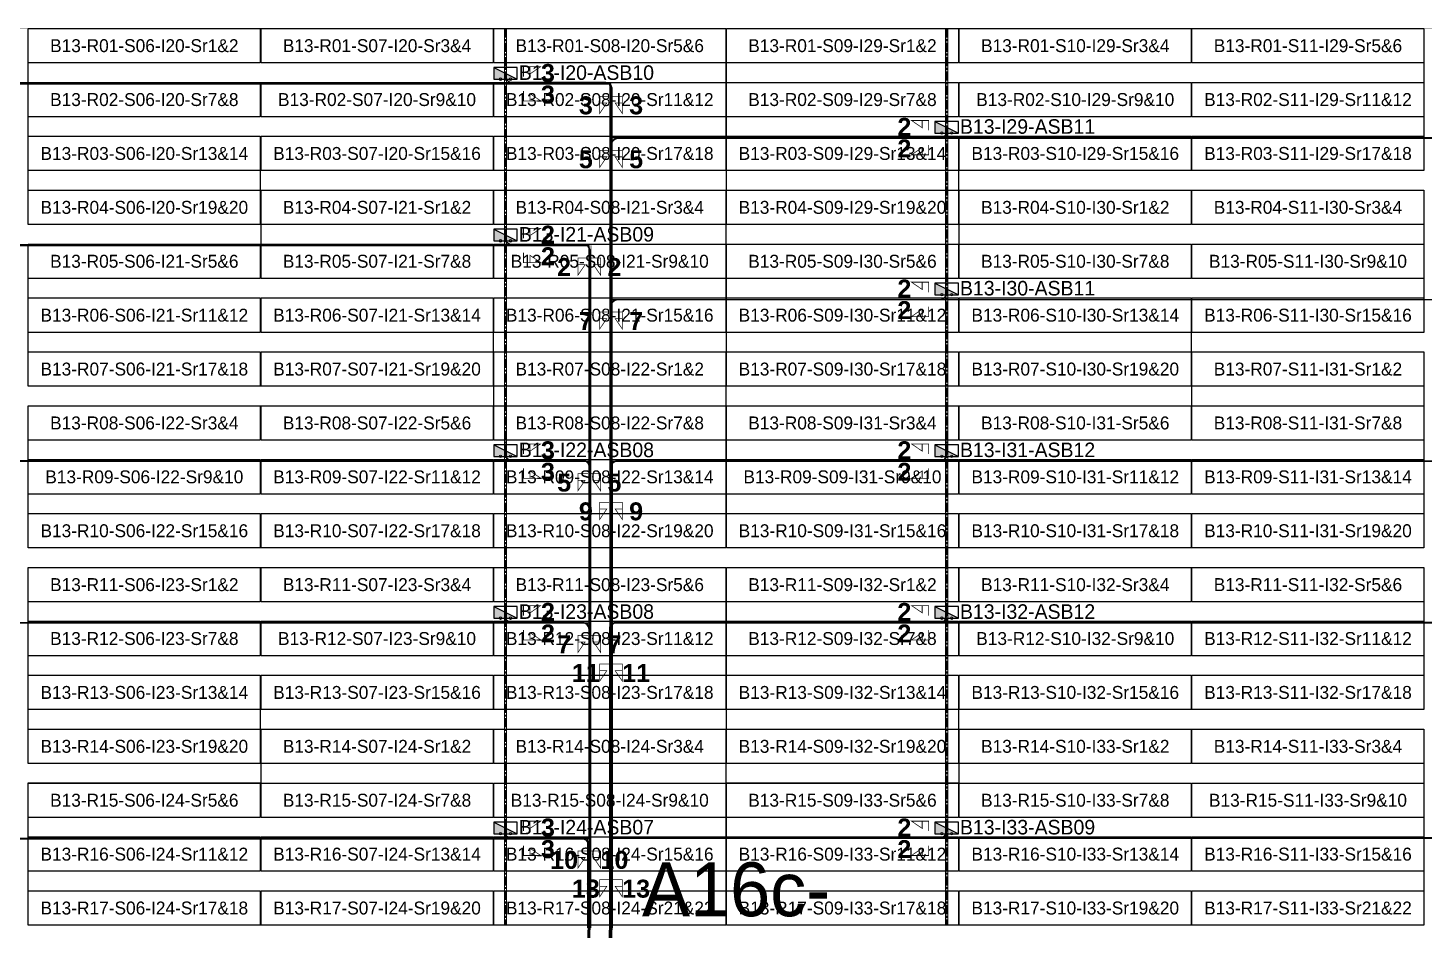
# Model space of a CAD drawing. Header units: metres. Extents: x 530339 to 530792, y 2674594 to 2674869.
# Drawn here: x 530500.7 to 530695, y 2674743.6 to 2674869.2 of the extents above; entities that cross this region are included whole.
import ezdxf
from ezdxf.enums import TextEntityAlignment as Align

# ---------------------------------------------------------------- set-up
doc = ezdxf.new("R2010")
doc.units = ezdxf.units.M
doc.linetypes.add('CENTER', pattern=[2, 1.25, -0.25, 0.25, -0.25])
doc.layers.add('Boundary-12.5 MW Block', color=6, linetype='Continuous', lineweight=9)
doc.layers.add('PILE', color=1, linetype='Continuous', lineweight=15)
for name, color, linetype in [('DC Trench BL-13', 40, 'Continuous'), ('E-Inverter Grouping', 2, 'Continuous'), ('Inverter Block-13', 7, 'Continuous'), ('LT Cable(AG) INV to LT Panel BL-13', 2, 'Continuous'), ('Messenger Wire Block-13 (Master Path)', 30, 'Continuous'), ('Messenger Wire Block-13 (MW Path)', 191, 'Continuous'), ('Messenger Wire Exc Link', 7, 'Continuous'), ('MMS Block Numbering', 7, 'Continuous'), ('MMS Table Block-13', 8, 'Continuous'), ('Plan Line - DC BL-13', 40, 'Continuous'), ('Section Marking BL-13', 2, 'Continuous')]:
    doc.layers.add(name, color=color, linetype=linetype)
doc.styles.add('Adani Regular', font='Adani Regular.ttf')
doc.styles.add('BoldTextStyle', font='arialbd.ttf')
doc.styles.get("Standard").update_dxf_attribs({"font": 'Adani Regular.ttf'})

# ---------------------------------------------------------------- blocks, each defined once
blk = doc.blocks.new('MMS Table (32.292 x 4.788)')
at = {"color": 0}
blk.add_lwpolyline([(0, -0.002), (0, 4.786), (32.292, 4.786), (32.292, -0.002)], close=True, dxfattribs=at)
at = {"color": 7}
blk.add_attdef('ID1', text='', height=1.8, dxfattribs=at).set_placement((16.146, 2.392), align=Align.MIDDLE_CENTER)
blk = doc.blocks.new('Inverter Block')
h = blk.add_hatch(color=0)
h.dxf.hatch_style = 1
h.paths.add_polyline_path([(-1.46, 2.27), (-1.46, 0.85), (1.46, 0.85)])
at = {"color": 0}
blk.add_lwpolyline([(1.46, 2.27), (-1.46, 2.27), (-1.46, 0.85), (1.46, 0.85)], close=True, dxfattribs=at)
blk.add_lwpolyline([(-1.46, 2.27), (1.46, 0.85)], dxfattribs=at)
at = {"layer": 'PILE'}
for centre in [(-0.61, 0.85), (0.61, 0.85)]:
    blk.add_circle(centre, 0.156, dxfattribs=at)
at = {"color": 7}
blk.add_attdef('ID', (-1.46, 3.01), '', height=1.8, dxfattribs=at)

msp = doc.modelspace()

# ---------------------------------------------------------------- linework, layer by layer
at = {"layer": 'Boundary-12.5 MW Block', "const_width": 0.05}
msp.add_lwpolyline([(530338.75, 2674869.08), (530792.14, 2674869.08), (530792.14, 2674601.79), (530694.96, 2674601.79), (530694.96, 2674594.29), (530338.75, 2674594.29)], close=True, dxfattribs=at)
at = {"layer": 'DC Trench BL-13', "color": 40, "const_width": 0.15}
for points in [[(530567.28, 2674869.08), (530566.98, 2674869.08), (530566.98, 2674744.29), (530567.28, 2674744.29)], [(530628.69, 2674869.08), (530628.39, 2674869.08), (530628.39, 2674744.29), (530628.69, 2674744.29)]]:
    msp.add_lwpolyline(points, close=True, dxfattribs=at)
at = {"layer": 'E-Inverter Grouping', "color": 3}
for points in [[(530500.71, 2674869.08), (530597.78, 2674869.08), (530597.78, 2674849.29), (530533, 2674849.29), (530533, 2674841.79), (530500.71, 2674841.79)], [(530597.88, 2674869.08), (530694.96, 2674869.08), (530694.96, 2674849.29), (530630.18, 2674849.29), (530630.18, 2674841.79), (530597.88, 2674841.79)], [(530597.78, 2674846.58), (530597.78, 2674826.79), (530565.39, 2674826.79), (530565.39, 2674819.29), (530500.71, 2674819.29), (530500.71, 2674839.08), (530533.1, 2674839.08), (530533.1, 2674846.58)], [(530694.96, 2674846.58), (530694.96, 2674826.79), (530662.57, 2674826.79), (530662.57, 2674819.29), (530597.88, 2674819.29), (530597.88, 2674839.08), (530630.28, 2674839.08), (530630.28, 2674846.58)], [(530565.49, 2674816.58), (530565.49, 2674824.08), (530597.78, 2674824.08), (530597.78, 2674796.79), (530500.71, 2674796.79), (530500.71, 2674816.58)], [(530662.67, 2674816.58), (530662.67, 2674824.08), (530694.96, 2674824.08), (530694.96, 2674796.79), (530597.88, 2674796.79), (530597.88, 2674816.58)], [(530597.78, 2674774.29), (530533, 2674774.29), (530533, 2674766.79), (530500.71, 2674766.79), (530500.71, 2674794.08), (530597.78, 2674794.08)], [(530694.96, 2674774.29), (530630.18, 2674774.29), (530630.18, 2674766.79), (530597.88, 2674766.79), (530597.88, 2674794.08), (530694.96, 2674794.08)]]:
    msp.add_lwpolyline(points, close=True, dxfattribs=at)
at = {"layer": 'E-Inverter Grouping'}
for points in [[(530597.78, 2674744.29), (530500.71, 2674744.29), (530500.71, 2674764.08), (530533.1, 2674764.08), (530533.1, 2674771.58), (530597.78, 2674771.58)], [(530694.96, 2674744.29), (530597.88, 2674744.29), (530597.88, 2674764.08), (530630.28, 2674764.08), (530630.28, 2674771.58), (530694.96, 2674771.58)]]:
    msp.add_lwpolyline(points, close=True, dxfattribs=at)
at = {"layer": 'LT Cable(AG) INV to LT Panel BL-13', "color": 5}
for points in [[(530593.57, 2674726.29), (530590.07, 2674726.29, -0.414214), (530589.17, 2674727.19), (530589.17, 2674730.29, 0.214019), (530588.87, 2674730.96), (530582.16, 2674736.94, -0.214019), (530581.86, 2674737.61), (530581.86, 2674743.26, -0.0289), (530581.86, 2674743.37), (530581.92, 2674743.85, 0.0289), (530581.92, 2674743.95), (530581.92, 2674860.59, 0.414214), (530581.02, 2674861.49), (530373.68, 2674861.49, -0.414214), (530372.78, 2674862.39), (530372.78, 2674862.73)], [(530593.57, 2674726.32), (530590.1, 2674726.32, -0.414214), (530589.2, 2674727.22), (530589.2, 2674730.3, 0.214019), (530588.9, 2674730.97), (530582.18, 2674736.95, -0.214019), (530581.88, 2674737.62), (530581.88, 2674743.26, -0.0289), (530581.89, 2674743.37), (530581.94, 2674743.84, 0.0289), (530581.95, 2674743.95), (530581.95, 2674860.62, 0.414214), (530581.05, 2674861.52), (530470.85, 2674861.52, -0.414214), (530469.95, 2674862.42), (530469.95, 2674862.73)], [(530593.57, 2674726.34), (530590.12, 2674726.34, -0.414214), (530589.22, 2674727.24), (530589.22, 2674730.31, 0.214019), (530588.92, 2674730.98), (530582.21, 2674736.96, -0.214019), (530581.91, 2674737.63), (530581.91, 2674743.26, -0.0289), (530581.91, 2674743.36), (530581.97, 2674743.84, 0.0289), (530581.97, 2674743.95), (530581.97, 2674860.64, 0.414214), (530581.07, 2674861.54), (530568.03, 2674861.54, -0.414214), (530567.13, 2674862.44), (530567.13, 2674862.73)], [(530591.63, 2674726.24), (530590.02, 2674726.24, -0.414214), (530589.12, 2674727.14), (530589.12, 2674730.27, 0.214019), (530588.82, 2674730.94), (530582.11, 2674736.92, -0.214019), (530581.81, 2674737.59), (530581.81, 2674743.27, -0.0289), (530581.81, 2674743.37), (530581.87, 2674743.85, 0.0289), (530581.87, 2674743.95), (530581.87, 2674852.92, -0.414214), (530582.77, 2674853.82), (530627.64, 2674853.82, 0.414214), (530628.54, 2674854.72), (530628.54, 2674855.23)], [(530593.57, 2674726.27), (530590.05, 2674726.27, -0.414214), (530589.15, 2674727.17), (530589.15, 2674730.28, 0.214019), (530588.85, 2674730.95), (530582.13, 2674736.93, -0.214019), (530581.83, 2674737.6), (530581.83, 2674743.26, -0.0289), (530581.84, 2674743.37), (530581.89, 2674743.85, 0.0289), (530581.9, 2674743.95), (530581.9, 2674852.89, -0.414214), (530582.8, 2674853.79), (530724.81, 2674853.79, 0.414214), (530725.71, 2674854.69), (530725.71, 2674855.23)], [(530591.63, 2674726.19), (530589.97, 2674726.19, -0.414214), (530589.07, 2674727.09), (530589.07, 2674730.24, 0.214019), (530588.77, 2674730.92), (530582.06, 2674736.89, -0.214019), (530581.76, 2674737.57), (530581.76, 2674743.27, -0.0289), (530581.76, 2674743.37), (530581.82, 2674743.85, 0.0289), (530581.82, 2674743.96), (530581.82, 2674830.47, -0.414214), (530582.72, 2674831.37), (530627.64, 2674831.37, 0.414214), (530628.54, 2674832.27), (530628.54, 2674832.73)], [(530591.63, 2674726.22), (530590, 2674726.22, -0.414214), (530589.1, 2674727.12), (530589.1, 2674730.26, 0.214019), (530588.8, 2674730.93), (530582.08, 2674736.91, -0.214019), (530581.78, 2674737.58), (530581.78, 2674743.27, -0.0289), (530581.79, 2674743.37), (530581.84, 2674743.85, 0.0289), (530581.85, 2674743.95), (530581.85, 2674830.44, -0.414214), (530582.75, 2674831.34), (530724.81, 2674831.34, 0.414214), (530725.71, 2674832.24), (530725.71, 2674832.73)], [(530589.56, 2674726.22, -0.297466), (530589.02, 2674727.04), (530589.02, 2674730.22, 0.214019), (530588.72, 2674730.89), (530582.01, 2674736.87, -0.214019), (530581.71, 2674737.54), (530581.71, 2674743.27, -0.0289), (530581.71, 2674743.38), (530581.77, 2674743.85, 0.0289), (530581.77, 2674743.96), (530581.77, 2674808.02, -0.414214), (530582.67, 2674808.92), (530627.64, 2674808.92, 0.414214), (530628.54, 2674809.82), (530628.54, 2674810.23)], [(530591.63, 2674726.17), (530589.95, 2674726.17, -0.414214), (530589.05, 2674727.07), (530589.05, 2674730.23, 0.214019), (530588.75, 2674730.91), (530582.03, 2674736.88, -0.214019), (530581.73, 2674737.56), (530581.73, 2674743.27, -0.0289), (530581.74, 2674743.37), (530581.79, 2674743.85, 0.0289), (530581.8, 2674743.96), (530581.8, 2674807.99, -0.414214), (530582.7, 2674808.89), (530724.81, 2674808.89, 0.414214), (530725.71, 2674809.79), (530725.71, 2674810.23)], [(530589.56, 2674726.15, -0.31385), (530588.97, 2674726.99), (530588.97, 2674730.2, 0.214019), (530588.67, 2674730.87), (530581.96, 2674736.85, -0.214019), (530581.66, 2674737.52), (530581.66, 2674743.27, -0.0289), (530581.66, 2674743.38), (530581.72, 2674743.86, 0.0289), (530581.72, 2674743.96), (530581.72, 2674785.57, -0.414214), (530582.62, 2674786.47), (530627.64, 2674786.47, 0.414214), (530628.54, 2674787.37), (530628.54, 2674787.73)], [(530589.56, 2674726.18, -0.305689), (530589, 2674727.02), (530589, 2674730.21, 0.214019), (530588.7, 2674730.88), (530581.98, 2674736.86, -0.214019), (530581.68, 2674737.53), (530581.68, 2674743.27, -0.0289), (530581.69, 2674743.38), (530581.74, 2674743.86, 0.0289), (530581.75, 2674743.96), (530581.75, 2674785.54, -0.414214), (530582.65, 2674786.44), (530724.81, 2674786.44, 0.414214), (530725.71, 2674787.34), (530725.71, 2674787.73)], [(530589.56, 2674726.11, -0.32196), (530588.95, 2674726.97), (530588.95, 2674730.19, 0.214019), (530588.65, 2674730.86), (530581.93, 2674736.84, -0.214019), (530581.63, 2674737.51), (530581.63, 2674743.28, -0.0289), (530581.64, 2674743.38), (530581.69, 2674743.86, 0.0289), (530581.7, 2674743.96), (530581.7, 2674755.59, -0.414214), (530582.6, 2674756.49), (530724.81, 2674756.49, 0.414214), (530725.71, 2674757.39), (530725.71, 2674757.73)]]:
    msp.add_lwpolyline(points, format="xyb", dxfattribs=at)
at = {"layer": 'LT Cable(AG) INV to LT Panel BL-13'}
for points in [[(530588.54, 2674725.69), (530587.86, 2674725.69, -0.166406), (530587.31, 2674725.88), (530585.86, 2674727, 0.103275), (530585.5, 2674727.08), (530579.74, 2674727.08, -0.414214), (530578.84, 2674727.98), (530578.84, 2674743.28, -0.021393), (530578.84, 2674743.36), (530578.88, 2674743.86, 0.021393), (530578.89, 2674743.94), (530578.89, 2674838.08, 0.414214), (530577.99, 2674838.98), (530470.85, 2674838.98, -0.414214), (530469.95, 2674839.88), (530469.95, 2674840.23)], [(530588.54, 2674725.72), (530587.86, 2674725.72, -0.166252), (530587.31, 2674725.9), (530585.86, 2674727.03, 0.103275), (530585.5, 2674727.1), (530579.76, 2674727.1, -0.414214), (530578.86, 2674728), (530578.86, 2674743.28, -0.021393), (530578.87, 2674743.35), (530578.91, 2674743.86, 0.021393), (530578.91, 2674743.94), (530578.91, 2674838.1, 0.414214), (530578.01, 2674839), (530568.03, 2674839, -0.414214), (530567.13, 2674839.9), (530567.13, 2674840.23)], [(530590.53, 2674725.62), (530587.84, 2674725.62, -0.166872), (530587.28, 2674725.8), (530585.84, 2674726.93, 0.103275), (530585.48, 2674727), (530579.66, 2674727, -0.414214), (530578.76, 2674727.9), (530578.76, 2674743.28, -0.021393), (530578.77, 2674743.36), (530578.81, 2674743.86, 0.021393), (530578.81, 2674743.94), (530578.81, 2674808, 0.414214), (530577.91, 2674808.9), (530373.68, 2674808.9, -0.414214), (530372.78, 2674809.8), (530372.78, 2674810.23)], [(530590.53, 2674725.64), (530587.84, 2674725.64, -0.166716), (530587.29, 2674725.83), (530585.84, 2674726.95, 0.103275), (530585.48, 2674727.03), (530579.69, 2674727.03, -0.414214), (530578.79, 2674727.93), (530578.79, 2674743.28, -0.021393), (530578.79, 2674743.36), (530578.83, 2674743.86, 0.021393), (530578.84, 2674743.94), (530578.84, 2674808.03, 0.414214), (530577.94, 2674808.93), (530470.85, 2674808.93, -0.414214), (530469.95, 2674809.83), (530469.95, 2674810.23)], [(530590.53, 2674725.67), (530587.85, 2674725.67, -0.166561), (530587.3, 2674725.85), (530585.85, 2674726.98, 0.103275), (530585.49, 2674727.05), (530579.71, 2674727.05, -0.414214), (530578.81, 2674727.95), (530578.81, 2674743.28, -0.021393), (530578.82, 2674743.36), (530578.86, 2674743.86, 0.021393), (530578.86, 2674743.94), (530578.86, 2674808.05, 0.414214), (530577.96, 2674808.95), (530568.03, 2674808.95, -0.414214), (530567.13, 2674809.85), (530567.13, 2674810.23)], [(530592.69, 2674725.57), (530587.82, 2674725.57, -0.167186), (530587.27, 2674725.76), (530585.83, 2674726.88, 0.103275), (530585.47, 2674726.95), (530579.61, 2674726.95, -0.414214), (530578.71, 2674727.85), (530578.71, 2674743.28, -0.021393), (530578.72, 2674743.36), (530578.76, 2674743.87, 0.021393), (530578.76, 2674743.94), (530578.76, 2674785.45, 0.414214), (530577.86, 2674786.35), (530470.85, 2674786.35, -0.414214), (530469.95, 2674787.25), (530469.95, 2674787.73)], [(530590.53, 2674725.59), (530587.83, 2674725.59, -0.167029), (530587.28, 2674725.78), (530585.83, 2674726.9, 0.103275), (530585.47, 2674726.98), (530579.64, 2674726.98, -0.414214), (530578.74, 2674727.88), (530578.74, 2674743.28, -0.021393), (530578.74, 2674743.36), (530578.78, 2674743.87, 0.021393), (530578.79, 2674743.94), (530578.79, 2674785.48, 0.414214), (530577.89, 2674786.38), (530568.03, 2674786.38, -0.414214), (530567.13, 2674787.28), (530567.13, 2674787.73)], [(530592.69, 2674725.49), (530587.8, 2674725.49, -0.167663), (530587.25, 2674725.68), (530585.81, 2674726.8, 0.103275), (530585.45, 2674726.88), (530579.54, 2674726.88, -0.414214), (530578.64, 2674727.78), (530578.64, 2674743.29, -0.021393), (530578.64, 2674743.36), (530578.68, 2674743.87, 0.021393), (530578.69, 2674743.95), (530578.69, 2674755.38, 0.414214), (530577.79, 2674756.28), (530373.68, 2674756.28, -0.414214), (530372.78, 2674757.18), (530372.78, 2674757.73)], [(530592.69, 2674725.52), (530587.81, 2674725.52, -0.167503), (530587.25, 2674725.71), (530585.82, 2674726.83, 0.103275), (530585.46, 2674726.9), (530579.56, 2674726.9, -0.414214), (530578.66, 2674727.8), (530578.66, 2674743.29, -0.021393), (530578.67, 2674743.36), (530578.71, 2674743.87, 0.021393), (530578.71, 2674743.95), (530578.71, 2674755.4, 0.414214), (530577.81, 2674756.3), (530470.85, 2674756.3, -0.414214), (530469.95, 2674757.2), (530469.95, 2674757.73)], [(530592.69, 2674725.54), (530587.82, 2674725.54, -0.167344), (530587.26, 2674725.73), (530585.82, 2674726.85, 0.103275), (530585.46, 2674726.93), (530579.59, 2674726.93, -0.414214), (530578.69, 2674727.83), (530578.69, 2674743.28, -0.021393), (530578.69, 2674743.36), (530578.73, 2674743.87, 0.021393), (530578.74, 2674743.94), (530578.74, 2674755.43, 0.414214), (530577.84, 2674756.33), (530568.03, 2674756.33, -0.414214), (530567.13, 2674757.23), (530567.13, 2674757.73)], [(530588.38, 2674725.77), (530588.74, 2674726.24, 0.163969), (530588.92, 2674726.79), (530588.92, 2674730.18, 0.214019), (530588.62, 2674730.85), (530581.91, 2674736.83, -0.214019), (530581.61, 2674737.5), (530581.61, 2674743.28, -0.0289), (530581.61, 2674743.38), (530581.67, 2674743.86, 0.0289), (530581.67, 2674743.96), (530581.67, 2674755.62, -0.414214), (530582.57, 2674756.52), (530627.64, 2674756.52, 0.414214), (530628.54, 2674757.42), (530628.54, 2674757.73)]]:
    msp.add_lwpolyline(points, format="xyb", dxfattribs=at)
at = {"layer": 'Messenger Wire Block-13 (Master Path)'}
for points in [[(530371.14, 2674861.38), (530581.81, 2674861.38)], [(530581.81, 2674743.9), (530581.81, 2674861.38)], [(530581.81, 2674853.88), (530727.35, 2674853.88)], [(530468.32, 2674838.88), (530578.79, 2674838.88)], [(530578.79, 2674743.9), (530578.79, 2674838.88)], [(530581.81, 2674831.38), (530727.35, 2674831.38)], [(530371.14, 2674808.88), (530578.79, 2674808.88)], [(530581.81, 2674808.88), (530727.35, 2674808.88)], [(530468.32, 2674786.38), (530578.79, 2674786.38)], [(530581.81, 2674786.38), (530727.35, 2674786.38)], [(530371.14, 2674756.38), (530578.79, 2674756.38)], [(530581.81, 2674756.38), (530727.35, 2674756.38)]]:
    msp.add_lwpolyline(points, dxfattribs=at)
at = {"layer": 'Messenger Wire Block-13 (MW Path)', "const_width": 0.1}
for points in [[(530371.14, 2674861.38), (530581.81, 2674861.38)], [(530581.56, 2674743.9), (530581.56, 2674861.38)], [(530581.81, 2674853.88), (530727.35, 2674853.88)], [(530468.32, 2674838.88), (530578.79, 2674838.88)], [(530579.04, 2674743.9), (530579.04, 2674838.88)], [(530581.81, 2674831.38), (530727.35, 2674831.38)], [(530371.14, 2674808.88), (530578.79, 2674808.88)], [(530581.81, 2674808.88), (530727.35, 2674808.88)], [(530582.06, 2674743.9), (530582.06, 2674808.88)], [(530468.32, 2674786.38), (530578.79, 2674786.38)], [(530581.81, 2674786.38), (530727.35, 2674786.38)], [(530371.14, 2674756.38), (530578.79, 2674756.38)], [(530578.54, 2674743.9), (530578.54, 2674756.38)], [(530581.81, 2674756.38), (530727.35, 2674756.38)]]:
    msp.add_lwpolyline(points, dxfattribs=at)
at = {"layer": 'Messenger Wire Exc Link'}
for points in [[(530578.74, 2674743.32), (530578.79, 2674743.9)], [(530581.74, 2674743.32), (530581.81, 2674743.9)]]:
    msp.add_lwpolyline(points, dxfattribs=at)
at = {"layer": 'Plan Line - DC BL-13', "color": 6, "linetype": 'CENTER'}
for points in [[(530567.13, 2674869.08), (530567.13, 2674744.29)], [(530628.54, 2674869.08), (530628.54, 2674744.29)]]:
    msp.add_lwpolyline(points, dxfattribs=at)
at = {"layer": 'Section Marking BL-13', "color": 94, "lineweight": 35, "true_color": 0x00a500, "const_width": 0.1}
for points in [[(530569.63, 2674862.38), (530569.63, 2674863.77), (530572.03, 2674863.77), (530570.55, 2674862.76), (530570.55, 2674863.77)], [(530569.63, 2674860.38), (530569.63, 2674858.99), (530572.03, 2674858.99), (530570.55, 2674860), (530570.55, 2674858.99)], [(530581.61, 2674859.63), (530580.22, 2674859.63), (530580.22, 2674857.23), (530581.23, 2674858.71), (530580.22, 2674858.71)], [(530582.01, 2674859.63), (530583.4, 2674859.63), (530583.4, 2674857.23), (530582.39, 2674858.71), (530583.4, 2674858.71)], [(530626.04, 2674854.88), (530626.04, 2674856.27), (530623.64, 2674856.27), (530625.12, 2674855.26), (530625.12, 2674856.27)], [(530626.04, 2674852.88), (530626.04, 2674851.49), (530623.64, 2674851.49), (530625.12, 2674852.5), (530625.12, 2674851.49)], [(530581.61, 2674852.13), (530580.22, 2674852.13), (530580.22, 2674849.73), (530581.23, 2674851.21), (530580.22, 2674851.21)], [(530582.01, 2674852.13), (530583.4, 2674852.13), (530583.4, 2674849.73), (530582.39, 2674851.21), (530583.4, 2674851.21)], [(530569.63, 2674839.88), (530569.63, 2674841.27), (530572.03, 2674841.27), (530570.55, 2674840.26), (530570.55, 2674841.27)], [(530569.63, 2674837.88), (530569.63, 2674836.49), (530572.03, 2674836.49), (530570.55, 2674837.5), (530570.55, 2674836.49)], [(530578.59, 2674837.13), (530577.2, 2674837.13), (530577.2, 2674834.73), (530578.21, 2674836.21), (530577.2, 2674836.21)], [(530578.99, 2674837.13), (530580.38, 2674837.13), (530580.38, 2674834.73), (530579.37, 2674836.21), (530580.38, 2674836.21)], [(530626.04, 2674832.38), (530626.04, 2674833.77), (530623.64, 2674833.77), (530625.12, 2674832.76), (530625.12, 2674833.77)], [(530581.61, 2674829.63), (530580.22, 2674829.63), (530580.22, 2674827.23), (530581.23, 2674828.71), (530580.22, 2674828.71)], [(530582.01, 2674829.63), (530583.4, 2674829.63), (530583.4, 2674827.23), (530582.39, 2674828.71), (530583.4, 2674828.71)], [(530626.04, 2674830.38), (530626.04, 2674828.99), (530623.64, 2674828.99), (530625.12, 2674830), (530625.12, 2674828.99)], [(530569.63, 2674809.88), (530569.63, 2674811.27), (530572.03, 2674811.27), (530570.55, 2674810.26), (530570.55, 2674811.27)], [(530626.04, 2674809.88), (530626.04, 2674811.27), (530623.64, 2674811.27), (530625.12, 2674810.26), (530625.12, 2674811.27)], [(530569.63, 2674807.88), (530569.63, 2674806.49), (530572.03, 2674806.49), (530570.55, 2674807.5), (530570.55, 2674806.49)], [(530578.59, 2674807.13), (530577.2, 2674807.13), (530577.2, 2674804.73), (530578.21, 2674806.21), (530577.2, 2674806.21)], [(530578.99, 2674807.13), (530580.38, 2674807.13), (530580.38, 2674804.73), (530579.37, 2674806.21), (530580.38, 2674806.21)], [(530626.04, 2674807.88), (530626.04, 2674806.49), (530623.64, 2674806.49), (530625.12, 2674807.5), (530625.12, 2674806.49)], [(530581.61, 2674803.13), (530580.22, 2674803.13), (530580.22, 2674800.73), (530581.23, 2674802.21), (530580.22, 2674802.21)], [(530582.01, 2674803.13), (530583.4, 2674803.13), (530583.4, 2674800.73), (530582.39, 2674802.21), (530583.4, 2674802.21)], [(530569.63, 2674787.38), (530569.63, 2674788.77), (530572.03, 2674788.77), (530570.55, 2674787.76), (530570.55, 2674788.77)], [(530626.04, 2674787.38), (530626.04, 2674788.77), (530623.64, 2674788.77), (530625.12, 2674787.76), (530625.12, 2674788.77)], [(530569.63, 2674785.38), (530569.63, 2674783.99), (530572.03, 2674783.99), (530570.55, 2674785), (530570.55, 2674783.99)], [(530626.04, 2674785.38), (530626.04, 2674783.99), (530623.64, 2674783.99), (530625.12, 2674785), (530625.12, 2674783.99)], [(530578.59, 2674784.63), (530577.2, 2674784.63), (530577.2, 2674782.23), (530578.21, 2674783.71), (530577.2, 2674783.71)], [(530578.99, 2674784.63), (530580.38, 2674784.63), (530580.38, 2674782.23), (530579.37, 2674783.71), (530580.38, 2674783.71)], [(530581.61, 2674780.63), (530580.22, 2674780.63), (530580.22, 2674778.23), (530581.23, 2674779.71), (530580.22, 2674779.71)], [(530582.01, 2674780.63), (530583.4, 2674780.63), (530583.4, 2674778.23), (530582.39, 2674779.71), (530583.4, 2674779.71)], [(530569.63, 2674757.38), (530569.63, 2674758.77), (530572.03, 2674758.77), (530570.55, 2674757.76), (530570.55, 2674758.77)], [(530626.04, 2674757.38), (530626.04, 2674758.77), (530623.64, 2674758.77), (530625.12, 2674757.76), (530625.12, 2674758.77)], [(530569.63, 2674755.38), (530569.63, 2674753.99), (530572.03, 2674753.99), (530570.55, 2674755), (530570.55, 2674753.99)], [(530578.59, 2674754.63), (530577.2, 2674754.63), (530577.2, 2674752.23), (530578.21, 2674753.71), (530577.2, 2674753.71)], [(530578.99, 2674754.63), (530580.38, 2674754.63), (530580.38, 2674752.23), (530579.37, 2674753.71), (530580.38, 2674753.71)], [(530626.04, 2674755.38), (530626.04, 2674753.99), (530623.64, 2674753.99), (530625.12, 2674755), (530625.12, 2674753.99)], [(530581.61, 2674750.63), (530580.22, 2674750.63), (530580.22, 2674748.23), (530581.23, 2674749.71), (530580.22, 2674749.71)], [(530582.01, 2674750.63), (530583.4, 2674750.63), (530583.4, 2674748.23), (530582.39, 2674749.71), (530583.4, 2674749.71)]]:
    msp.add_lwpolyline(points, dxfattribs=at)

# ---------------------------------------------------------------- block references
at = {"layer": 'Inverter Block-13'}
ref = msp.add_blockref('Inverter Block', (530567.13, 2674861.07), dxfattribs=dict(at, xscale=1.124999999976148, yscale=1.124999999976148, zscale=1.124999999976148))
ref.add_attrib('ID', 'B13-I20-ASB10', (530568.98, 2674861.92), dxfattribs={"layer": '0', "color": 7, "height": 2.025})
ref = msp.add_blockref('Inverter Block', (530628.54, 2674853.57), dxfattribs=dict(at, xscale=1.124999999976148, yscale=1.124999999976148, zscale=1.124999999976148))
ref.add_attrib('ID', 'B13-I29-ASB11', (530630.38, 2674854.42), dxfattribs={"layer": '0', "color": 7, "height": 2.025})
ref = msp.add_blockref('Inverter Block', (530567.13, 2674838.57), dxfattribs=dict(at, xscale=1.124999999976148, yscale=1.124999999976148, zscale=1.124999999976148))
ref.add_attrib('ID', 'B13-I21-ASB09', (530568.98, 2674839.42), dxfattribs={"layer": '0', "color": 7, "height": 2.025})
ref = msp.add_blockref('Inverter Block', (530628.54, 2674831.07), dxfattribs=dict(at, xscale=1.124999999976148, yscale=1.124999999976148, zscale=1.124999999976148))
ref.add_attrib('ID', 'B13-I30-ASB11', (530630.38, 2674831.92), dxfattribs={"layer": '0', "color": 7, "height": 2.025})
ref = msp.add_blockref('Inverter Block', (530567.13, 2674808.57), dxfattribs=dict(at, xscale=1.124999999976148, yscale=1.124999999976148, zscale=1.124999999976148))
ref.add_attrib('ID', 'B13-I22-ASB08', (530568.98, 2674809.42), dxfattribs={"layer": '0', "color": 7, "height": 2.025})
ref = msp.add_blockref('Inverter Block', (530628.54, 2674808.57), dxfattribs=dict(at, xscale=1.124999999976148, yscale=1.124999999976148, zscale=1.124999999976148))
ref.add_attrib('ID', 'B13-I31-ASB12', (530630.38, 2674809.42), dxfattribs={"layer": '0', "color": 7, "height": 2.025})
ref = msp.add_blockref('Inverter Block', (530567.13, 2674786.07), dxfattribs=dict(at, xscale=1.124999999976148, yscale=1.124999999976148, zscale=1.124999999976148))
ref.add_attrib('ID', 'B13-I23-ASB08', (530568.98, 2674786.92), dxfattribs={"layer": '0', "color": 7, "height": 2.025})
ref = msp.add_blockref('Inverter Block', (530628.54, 2674786.07), dxfattribs=dict(at, xscale=1.124999999976148, yscale=1.124999999976148, zscale=1.124999999976148))
ref.add_attrib('ID', 'B13-I32-ASB12', (530630.38, 2674786.92), dxfattribs={"layer": '0', "color": 7, "height": 2.025})
ref = msp.add_blockref('Inverter Block', (530567.13, 2674756.07), dxfattribs=dict(at, xscale=1.124999999976148, yscale=1.124999999976148, zscale=1.124999999976148))
ref.add_attrib('ID', 'B13-I24-ASB07', (530568.98, 2674756.92), dxfattribs={"layer": '0', "color": 7, "height": 2.025})
ref = msp.add_blockref('Inverter Block', (530628.54, 2674756.07), dxfattribs=dict(at, xscale=1.124999999976148, yscale=1.124999999976148, zscale=1.124999999976148))
ref.add_attrib('ID', 'B13-I33-ASB09', (530630.38, 2674756.92), dxfattribs={"layer": '0', "color": 7, "height": 2.025})
at = {"layer": 'MMS Table Block-13'}
for p, values in [((530500.71, 2674864.29), {'ID1': 'B13-R01-S06-I20-Sr1&2'}), ((530533.1, 2674864.29), {'ID1': 'B13-R01-S07-I20-Sr3&4'}), ((530565.49, 2674864.29), {'ID1': 'B13-R01-S08-I20-Sr5&6'}), ((530597.88, 2674864.29), {'ID1': 'B13-R01-S09-I29-Sr1&2'}), ((530630.28, 2674864.29), {'ID1': 'B13-R01-S10-I29-Sr3&4'}), ((530662.67, 2674864.29), {'ID1': 'B13-R01-S11-I29-Sr5&6'}), ((530500.71, 2674856.79), {'ID1': 'B13-R02-S06-I20-Sr7&8'}), ((530533.1, 2674856.79), {'ID1': 'B13-R02-S07-I20-Sr9&10'}), ((530565.49, 2674856.79), {'ID1': 'B13-R02-S08-I20-Sr11&12'}), ((530597.88, 2674856.79), {'ID1': 'B13-R02-S09-I29-Sr7&8'}), ((530630.28, 2674856.79), {'ID1': 'B13-R02-S10-I29-Sr9&10'}), ((530662.67, 2674856.79), {'ID1': 'B13-R02-S11-I29-Sr11&12'}), ((530500.71, 2674849.29), {'ID1': 'B13-R03-S06-I20-Sr13&14'}), ((530533.1, 2674849.29), {'ID1': 'B13-R03-S07-I20-Sr15&16'}), ((530565.49, 2674849.29), {'ID1': 'B13-R03-S08-I20-Sr17&18'}), ((530597.88, 2674849.29), {'ID1': 'B13-R03-S09-I29-Sr13&14'}), ((530630.28, 2674849.29), {'ID1': 'B13-R03-S10-I29-Sr15&16'}), ((530662.67, 2674849.29), {'ID1': 'B13-R03-S11-I29-Sr17&18'}), ((530500.71, 2674841.79), {'ID1': 'B13-R04-S06-I20-Sr19&20'}), ((530533.1, 2674841.79), {'ID1': 'B13-R04-S07-I21-Sr1&2'}), ((530565.49, 2674841.79), {'ID1': 'B13-R04-S08-I21-Sr3&4'}), ((530597.88, 2674841.79), {'ID1': 'B13-R04-S09-I29-Sr19&20'}), ((530630.28, 2674841.79), {'ID1': 'B13-R04-S10-I30-Sr1&2'}), ((530662.67, 2674841.79), {'ID1': 'B13-R04-S11-I30-Sr3&4'}), ((530500.71, 2674834.29), {'ID1': 'B13-R05-S06-I21-Sr5&6'}), ((530533.1, 2674834.29), {'ID1': 'B13-R05-S07-I21-Sr7&8'}), ((530565.49, 2674834.29), {'ID1': 'B13-R05-S08-I21-Sr9&10'}), ((530597.88, 2674834.29), {'ID1': 'B13-R05-S09-I30-Sr5&6'}), ((530630.28, 2674834.29), {'ID1': 'B13-R05-S10-I30-Sr7&8'}), ((530662.67, 2674834.29), {'ID1': 'B13-R05-S11-I30-Sr9&10'}), ((530500.71, 2674826.79), {'ID1': 'B13-R06-S06-I21-Sr11&12'}), ((530533.1, 2674826.79), {'ID1': 'B13-R06-S07-I21-Sr13&14'}), ((530565.49, 2674826.79), {'ID1': 'B13-R06-S08-I21-Sr15&16'}), ((530597.88, 2674826.79), {'ID1': 'B13-R06-S09-I30-Sr11&12'}), ((530630.28, 2674826.79), {'ID1': 'B13-R06-S10-I30-Sr13&14'}), ((530662.67, 2674826.79), {'ID1': 'B13-R06-S11-I30-Sr15&16'}), ((530500.71, 2674819.29), {'ID1': 'B13-R07-S06-I21-Sr17&18'}), ((530533.1, 2674819.29), {'ID1': 'B13-R07-S07-I21-Sr19&20'}), ((530565.49, 2674819.29), {'ID1': 'B13-R07-S08-I22-Sr1&2'}), ((530597.88, 2674819.29), {'ID1': 'B13-R07-S09-I30-Sr17&18'}), ((530630.28, 2674819.29), {'ID1': 'B13-R07-S10-I30-Sr19&20'}), ((530662.67, 2674819.29), {'ID1': 'B13-R07-S11-I31-Sr1&2'}), ((530500.71, 2674811.79), {'ID1': 'B13-R08-S06-I22-Sr3&4'}), ((530533.1, 2674811.79), {'ID1': 'B13-R08-S07-I22-Sr5&6'}), ((530565.49, 2674811.79), {'ID1': 'B13-R08-S08-I22-Sr7&8'}), ((530597.88, 2674811.79), {'ID1': 'B13-R08-S09-I31-Sr3&4'}), ((530630.28, 2674811.79), {'ID1': 'B13-R08-S10-I31-Sr5&6'}), ((530662.67, 2674811.79), {'ID1': 'B13-R08-S11-I31-Sr7&8'}), ((530500.71, 2674804.29), {'ID1': 'B13-R09-S06-I22-Sr9&10'}), ((530533.1, 2674804.29), {'ID1': 'B13-R09-S07-I22-Sr11&12'}), ((530565.49, 2674804.29), {'ID1': 'B13-R09-S08-I22-Sr13&14'}), ((530597.88, 2674804.29), {'ID1': 'B13-R09-S09-I31-Sr9&10'}), ((530630.28, 2674804.29), {'ID1': 'B13-R09-S10-I31-Sr11&12'}), ((530662.67, 2674804.29), {'ID1': 'B13-R09-S11-I31-Sr13&14'}), ((530500.71, 2674796.79), {'ID1': 'B13-R10-S06-I22-Sr15&16'}), ((530533.1, 2674796.79), {'ID1': 'B13-R10-S07-I22-Sr17&18'}), ((530565.49, 2674796.79), {'ID1': 'B13-R10-S08-I22-Sr19&20'}), ((530597.88, 2674796.79), {'ID1': 'B13-R10-S09-I31-Sr15&16'}), ((530630.28, 2674796.79), {'ID1': 'B13-R10-S10-I31-Sr17&18'}), ((530662.67, 2674796.79), {'ID1': 'B13-R10-S11-I31-Sr19&20'}), ((530500.71, 2674789.29), {'ID1': 'B13-R11-S06-I23-Sr1&2'}), ((530533.1, 2674789.29), {'ID1': 'B13-R11-S07-I23-Sr3&4'}), ((530565.49, 2674789.29), {'ID1': 'B13-R11-S08-I23-Sr5&6'}), ((530597.88, 2674789.29), {'ID1': 'B13-R11-S09-I32-Sr1&2'}), ((530630.28, 2674789.29), {'ID1': 'B13-R11-S10-I32-Sr3&4'}), ((530662.67, 2674789.29), {'ID1': 'B13-R11-S11-I32-Sr5&6'}), ((530500.71, 2674781.79), {'ID1': 'B13-R12-S06-I23-Sr7&8'}), ((530533.1, 2674781.79), {'ID1': 'B13-R12-S07-I23-Sr9&10'}), ((530565.49, 2674781.79), {'ID1': 'B13-R12-S08-I23-Sr11&12'}), ((530597.88, 2674781.79), {'ID1': 'B13-R12-S09-I32-Sr7&8'}), ((530630.28, 2674781.79), {'ID1': 'B13-R12-S10-I32-Sr9&10'}), ((530662.67, 2674781.79), {'ID1': 'B13-R12-S11-I32-Sr11&12'}), ((530500.71, 2674774.29), {'ID1': 'B13-R13-S06-I23-Sr13&14'}), ((530533.1, 2674774.29), {'ID1': 'B13-R13-S07-I23-Sr15&16'}), ((530565.49, 2674774.29), {'ID1': 'B13-R13-S08-I23-Sr17&18'}), ((530597.88, 2674774.29), {'ID1': 'B13-R13-S09-I32-Sr13&14'}), ((530630.28, 2674774.29), {'ID1': 'B13-R13-S10-I32-Sr15&16'}), ((530662.67, 2674774.29), {'ID1': 'B13-R13-S11-I32-Sr17&18'}), ((530500.71, 2674766.79), {'ID1': 'B13-R14-S06-I23-Sr19&20'}), ((530533.1, 2674766.79), {'ID1': 'B13-R14-S07-I24-Sr1&2'}), ((530565.49, 2674766.79), {'ID1': 'B13-R14-S08-I24-Sr3&4'}), ((530597.88, 2674766.79), {'ID1': 'B13-R14-S09-I32-Sr19&20'}), ((530630.28, 2674766.79), {'ID1': 'B13-R14-S10-I33-Sr1&2'}), ((530662.67, 2674766.79), {'ID1': 'B13-R14-S11-I33-Sr3&4'}), ((530500.71, 2674759.29), {'ID1': 'B13-R15-S06-I24-Sr5&6'}), ((530533.1, 2674759.29), {'ID1': 'B13-R15-S07-I24-Sr7&8'}), ((530565.49, 2674759.29), {'ID1': 'B13-R15-S08-I24-Sr9&10'}), ((530597.88, 2674759.29), {'ID1': 'B13-R15-S09-I33-Sr5&6'}), ((530630.28, 2674759.29), {'ID1': 'B13-R15-S10-I33-Sr7&8'}), ((530662.67, 2674759.29), {'ID1': 'B13-R15-S11-I33-Sr9&10'}), ((530500.71, 2674751.79), {'ID1': 'B13-R16-S06-I24-Sr11&12'}), ((530533.1, 2674751.79), {'ID1': 'B13-R16-S07-I24-Sr13&14'}), ((530565.49, 2674751.79), {'ID1': 'B13-R16-S08-I24-Sr15&16'}), ((530597.88, 2674751.79), {'ID1': 'B13-R16-S09-I33-Sr11&12'}), ((530630.28, 2674751.79), {'ID1': 'B13-R16-S10-I33-Sr13&14'}), ((530662.67, 2674751.79), {'ID1': 'B13-R16-S11-I33-Sr15&16'}), ((530500.71, 2674744.29), {'ID1': 'B13-R17-S06-I24-Sr17&18'}), ((530533.1, 2674744.29), {'ID1': 'B13-R17-S07-I24-Sr19&20'}), ((530565.49, 2674744.29), {'ID1': 'B13-R17-S08-I24-Sr21&22'}), ((530597.88, 2674744.29), {'ID1': 'B13-R17-S09-I33-Sr17&18'}), ((530630.28, 2674744.29), {'ID1': 'B13-R17-S10-I33-Sr19&20'}), ((530662.67, 2674744.29), {'ID1': 'B13-R17-S11-I33-Sr21&22'})]:
    msp.add_blockref('MMS Table (32.292 x 4.788)', p, dxfattribs=at).add_auto_attribs(values)

# ---------------------------------------------------------------- texts
at = {"layer": 'MMS Block Numbering', "insert": (530599.22, 2674742.98), "char_height": 7.5, "attachment_point": 5, "style": 'Adani Regular'}
msp.add_mtext_dynamic_manual_height_columns('A16c-\\PBL-13', width=41.5354, gutter_width=1, heights=[0], dxfattribs=at)
at = {"layer": 'Section Marking BL-13', "color": 94, "true_color": 0x00a500, "style": 'BoldTextStyle'}
for s, p in [('3', (530573.03, 2674862.88)), ('3', (530573.03, 2674859.88)), ('3', (530578.31, 2674858.38)), ('3', (530585.31, 2674858.38)), ('2', (530622.64, 2674855.38)), ('2', (530622.64, 2674852.38)), ('5', (530578.31, 2674850.88)), ('5', (530585.31, 2674850.88)), ('2', (530573.03, 2674840.38)), ('2', (530573.03, 2674837.38)), ('2', (530575.29, 2674835.88)), ('2', (530582.29, 2674835.88)), ('2', (530622.64, 2674832.88)), ('7', (530578.31, 2674828.38)), ('7', (530585.31, 2674828.38)), ('2', (530622.64, 2674829.88)), ('3', (530573.03, 2674810.38)), ('2', (530622.64, 2674810.38)), ('3', (530573.03, 2674807.38)), ('2', (530622.64, 2674807.38)), ('5', (530575.29, 2674805.88)), ('5', (530582.29, 2674805.88)), ('9', (530578.31, 2674801.88)), ('9', (530585.31, 2674801.88)), ('2', (530573.03, 2674787.88)), ('2', (530622.64, 2674787.88)), ('2', (530573.03, 2674784.88)), ('2', (530622.64, 2674784.88)), ('7', (530575.29, 2674783.38)), ('7', (530582.29, 2674783.38)), ('11', (530578.31, 2674779.38)), ('11', (530585.31, 2674779.38)), ('3', (530573.03, 2674757.88)), ('2', (530622.64, 2674757.88)), ('3', (530573.03, 2674754.88)), ('2', (530622.64, 2674754.88)), ('10', (530575.29, 2674753.38)), ('10', (530582.29, 2674753.38)), ('13', (530578.31, 2674749.38)), ('13', (530585.31, 2674749.38))]:
    msp.add_text(s, height=2.5, dxfattribs=at).set_placement(p, align=Align.MIDDLE_CENTER)

doc.saveas('drawing.dxf')
